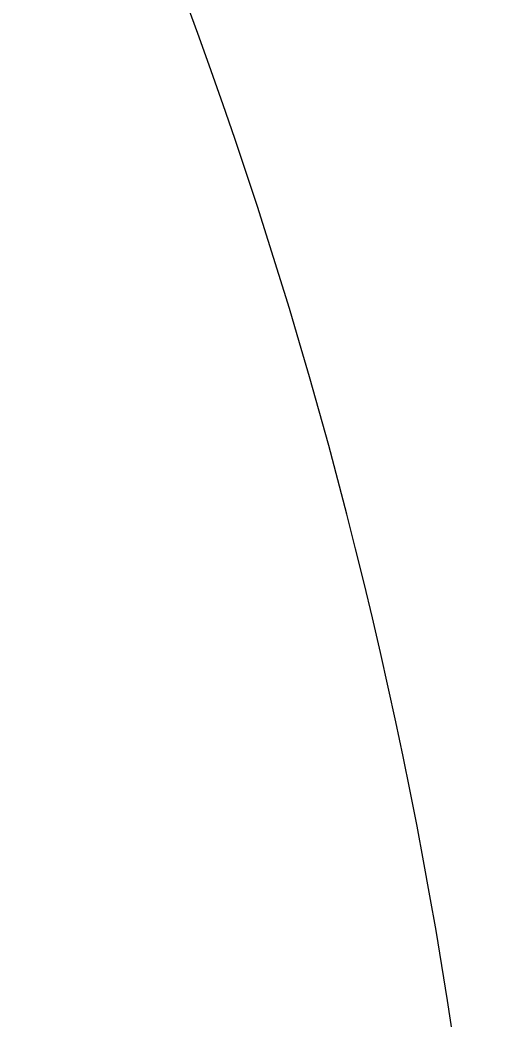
# Model space of a CAD drawing. Extents: x -2012 to 34975, y -1043 to 8321.
# Drawn here: x 26122.2 to 26174, y 3703.3 to 3808.8 of the extents above; entities that cross this region are included whole.
import ezdxf

# ---------------------------------------------------------------- set-up
doc = ezdxf.new("R2010")
doc.units = 0
doc.header["$LTSCALE"] = 25
doc.layers.add('E-KABLO', color=7, linetype='Continuous', lineweight=30)

msp = doc.modelspace()

# ---------------------------------------------------------------- linework, layer by layer
at = {"layer": 'E-KABLO', "color": 6}
msp.add_arc((25626.3581209597, 3620.000000001934), 547.6395091477066, 334.8778576548599, 25.12214234514007, dxfattribs=at)

doc.saveas('drawing.dxf')
